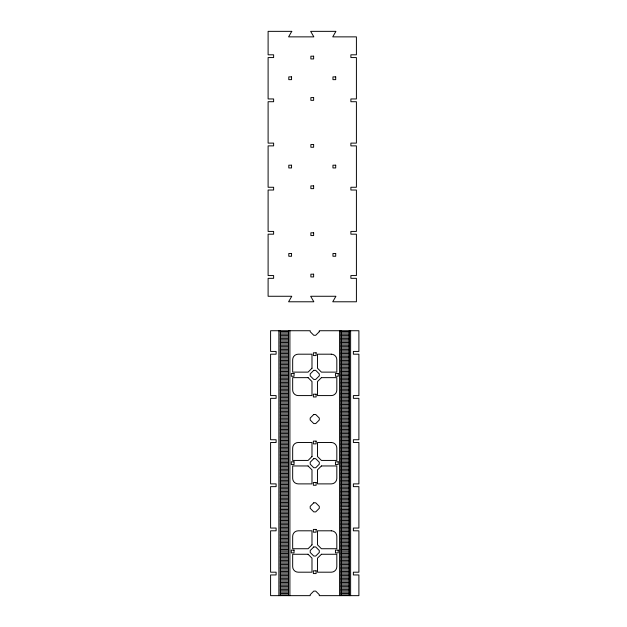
<?xml version="1.0" encoding="UTF-8"?>
<svg xmlns="http://www.w3.org/2000/svg" width="627" height="627" viewBox="0 0 627 627"><rect width="100%" height="100%" fill="white"/><g stroke="black" fill="none" stroke-linecap="round" stroke-linejoin="round"><path stroke-width="0.94" d="M280.253 331.471L288.53 331.471M340.963 331.471L349.239 331.471M280.253 332.851L288.53 332.851M340.963 332.851L349.239 332.851M280.253 334.23L288.53 334.23M340.963 334.23L349.239 334.23M280.253 335.61L288.53 335.61M340.963 335.61L349.239 335.61M280.253 336.989L288.53 336.989M340.963 336.989L349.239 336.989M280.253 338.376L288.53 338.376M340.963 338.376L349.239 338.376M280.253 339.756L288.53 339.756M340.963 339.756L349.239 339.756M280.253 341.135L288.53 341.135M340.963 341.135L349.239 341.135M280.253 342.514L288.53 342.514M340.963 342.514L349.239 342.514M280.253 343.894L288.53 343.894M340.963 343.894L349.239 343.894M280.253 345.273L288.53 345.273M340.963 345.273L349.239 345.273M280.253 346.653L288.53 346.653M340.963 346.653L349.239 346.653M280.253 348.032L288.53 348.032M340.963 348.032L349.239 348.032M280.253 349.411L288.53 349.411M340.963 349.411L349.239 349.411M280.253 350.791L288.53 350.791M340.963 350.791L349.239 350.791M280.253 352.17L288.53 352.17M340.963 352.17L349.239 352.17M280.253 353.55L288.53 353.55M340.963 353.55L349.239 353.55M280.253 354.929L288.53 354.929M340.963 354.929L349.239 354.929M280.253 356.308L288.53 356.308M340.963 356.308L349.239 356.308M280.253 357.688L288.53 357.688M340.963 357.688L349.239 357.688M280.253 359.067L288.53 359.067M340.963 359.067L349.239 359.067M280.253 360.447L288.53 360.447M340.963 360.447L349.239 360.447M280.253 361.826L288.53 361.826M340.963 361.826L349.239 361.826M280.253 363.205L288.53 363.205M340.963 363.205L349.239 363.205M280.253 364.585L288.53 364.585M340.963 364.585L349.239 364.585M280.253 365.964L288.53 365.964M340.963 365.964L349.239 365.964M280.253 367.351L288.53 367.351M340.963 367.351L349.239 367.351M280.253 368.731L288.53 368.731M340.963 368.731L349.239 368.731M280.253 370.11L288.53 370.11M340.963 370.11L349.239 370.11M280.253 371.49L288.53 371.49M340.963 371.49L349.239 371.49M280.253 372.869L288.53 372.869M340.963 372.869L349.239 372.869M280.253 374.248L288.53 374.248M340.963 374.248L349.239 374.248M280.253 375.526L288.53 375.526M340.963 375.526L349.239 375.526M280.253 376.905L288.53 376.905M340.963 376.905L349.239 376.905M280.253 378.285L288.53 378.285M340.963 378.285L349.239 378.285M280.253 379.664L288.53 379.664M340.963 379.664L349.239 379.664M280.253 381.044L288.53 381.044M340.963 381.044L349.239 381.044M280.253 382.423L288.53 382.423M340.963 382.423L349.239 382.423M280.253 383.802L288.53 383.802M340.963 383.802L349.239 383.802M280.253 385.182L288.53 385.182M340.963 385.182L349.239 385.182M280.253 386.569L288.53 386.569M340.963 386.569L349.239 386.569M280.253 387.948L288.53 387.948M340.963 387.948L349.239 387.948M280.253 389.328L288.53 389.328M340.963 389.328L349.239 389.328M280.253 390.707L288.53 390.707M340.963 390.707L349.239 390.707M280.253 392.087L288.53 392.087M340.963 392.087L349.239 392.087M280.253 393.466L288.53 393.466M340.963 393.466L349.239 393.466M280.253 394.845L288.53 394.845M340.963 394.845L349.239 394.845M280.253 396.225L288.53 396.225M340.963 396.225L349.239 396.225M280.253 397.604L288.53 397.604M340.963 397.604L349.239 397.604M280.253 398.984L288.53 398.984M340.963 398.984L349.239 398.984M280.253 400.363L288.53 400.363M340.963 400.363L349.239 400.363M280.253 401.742L288.53 401.742M340.963 401.742L349.239 401.742M280.253 403.122L288.53 403.122M340.963 403.122L349.239 403.122M280.253 404.501L288.53 404.501M340.963 404.501L349.239 404.501M280.253 405.881L288.53 405.881M340.963 405.881L349.239 405.881M280.253 407.26L288.53 407.26M340.963 407.26L349.239 407.26M280.253 408.639L288.53 408.639M340.963 408.639L349.239 408.639M280.253 410.019L288.53 410.019M340.963 410.019L349.239 410.019M280.253 411.398L288.53 411.398M340.963 411.398L349.239 411.398M280.253 412.778L288.53 412.778M340.963 412.778L349.239 412.778M280.253 414.157L288.53 414.157M340.963 414.157L349.239 414.157M280.253 415.544L288.53 415.544M340.963 415.544L349.239 415.544M280.253 416.924L288.53 416.924M340.963 416.924L349.239 416.924M280.253 418.303L288.53 418.303M340.963 418.303L349.239 418.303M280.253 419.776L288.53 419.776M340.963 419.776L349.239 419.776M280.253 421.156L288.53 421.156M340.963 421.156L349.239 421.156M280.253 422.535L288.53 422.535M340.963 422.535L349.239 422.535M280.253 423.915L288.53 423.915M340.963 423.915L349.239 423.915M280.253 425.294L288.53 425.294M340.963 425.294L349.239 425.294M280.253 426.681L288.53 426.681M340.963 426.681L349.239 426.681M280.253 428.061L288.53 428.061M340.963 428.061L349.239 428.061M280.253 429.44L288.53 429.44M340.963 429.44L349.239 429.44M280.253 430.82L288.53 430.82M340.963 430.82L349.239 430.82M280.253 432.199L288.53 432.199M340.963 432.199L349.239 432.199M280.253 433.578L288.53 433.578M340.963 433.578L349.239 433.578M280.253 434.958L288.53 434.958M340.963 434.958L349.239 434.958M280.253 436.337L288.53 436.337M340.963 436.337L349.239 436.337M280.253 437.717L288.53 437.717M340.963 437.717L349.239 437.717M280.253 439.096L288.53 439.096M340.963 439.096L349.239 439.096M280.253 440.475L288.53 440.475M340.963 440.475L349.239 440.475M280.253 441.855L288.53 441.855M340.963 441.855L349.239 441.855M280.253 443.234L288.53 443.234M340.963 443.234L349.239 443.234M280.253 444.614L288.53 444.614M340.963 444.614L349.239 444.614M280.253 445.993L288.53 445.993M340.963 445.993L349.239 445.993M280.253 447.372L288.53 447.372M340.963 447.372L349.239 447.372M280.253 448.752L288.53 448.752M340.963 448.752L349.239 448.752M280.253 450.131L288.53 450.131M340.963 450.131L349.239 450.131M280.253 451.511L288.53 451.511M340.963 451.511L349.239 451.511M280.253 452.89L288.53 452.89M340.963 452.89L349.239 452.89M280.253 454.269L288.53 454.269M340.963 454.269L349.239 454.269M280.253 455.657L288.53 455.657M340.963 455.657L349.239 455.657M280.253 457.036L288.53 457.036M340.963 457.036L349.239 457.036M280.253 458.415L288.53 458.415M340.963 458.415L349.239 458.415M280.253 459.795L288.53 459.795M340.963 459.795L349.239 459.795M280.253 461.174L288.53 461.174M340.963 461.174L349.239 461.174M280.253 462.554L288.53 462.554M340.963 462.554L349.239 462.554M280.253 463.831L288.53 463.831M340.963 463.831L349.239 463.831M280.253 465.21L288.53 465.21M340.963 465.21L349.239 465.21M280.253 466.59L288.53 466.59M340.963 466.59L349.239 466.59M280.253 467.969L288.53 467.969M340.963 467.969L349.239 467.969M280.253 469.349L288.53 469.349M340.963 469.349L349.239 469.349M280.253 470.728L288.53 470.728M340.963 470.728L349.239 470.728M280.253 472.107L288.53 472.107M340.963 472.107L349.239 472.107M280.253 473.495L288.53 473.495M340.963 473.495L349.239 473.495M280.253 474.874L288.53 474.874M340.963 474.874L349.239 474.874M280.253 476.254L288.53 476.254M340.963 476.254L349.239 476.254M280.253 477.633L288.53 477.633M340.963 477.633L349.239 477.633M280.253 479.012L288.53 479.012M340.963 479.012L349.239 479.012M280.253 480.392L288.53 480.392M340.963 480.392L349.239 480.392M280.253 481.771L288.53 481.771M340.963 481.771L349.239 481.771M280.253 483.151L288.53 483.151M340.963 483.151L349.239 483.151M280.253 484.53L288.53 484.53M340.963 484.53L349.239 484.53M280.253 485.909L288.53 485.909M340.963 485.909L349.239 485.909M280.253 487.289L288.53 487.289M340.963 487.289L349.239 487.289M280.253 488.668L288.53 488.668M340.963 488.668L349.239 488.668M280.253 490.048L288.53 490.048M340.963 490.048L349.239 490.048M280.253 491.427L288.53 491.427M340.963 491.427L349.239 491.427M280.253 492.806L288.53 492.806M340.963 492.806L349.239 492.806M280.253 494.186L288.53 494.186M340.963 494.186L349.239 494.186M280.253 495.565L288.53 495.565M340.963 495.565L349.239 495.565M280.253 496.945L288.53 496.945M340.963 496.945L349.239 496.945M280.253 498.324L288.53 498.324M340.963 498.324L349.239 498.324M280.253 499.703L288.53 499.703M340.963 499.703L349.239 499.703M280.253 501.083L288.53 501.083M340.963 501.083L349.239 501.083M280.253 502.462L288.53 502.462M340.963 502.462L349.239 502.462M280.253 503.849L288.53 503.849M340.963 503.849L349.239 503.849M280.253 505.229L288.53 505.229M340.963 505.229L349.239 505.229M280.253 506.608L288.53 506.608M340.963 506.608L349.239 506.608M280.253 508.082L288.53 508.082M340.963 508.082L349.239 508.082M280.253 509.461L288.53 509.461M340.963 509.461L349.239 509.461M280.253 510.84L288.53 510.84M340.963 510.84L349.239 510.84M280.253 512.22L288.53 512.22M340.963 512.22L349.239 512.22M280.253 513.607L288.53 513.607M340.963 513.607L349.239 513.607M280.253 514.986L288.53 514.986M340.963 514.986L349.239 514.986M280.253 516.366L288.53 516.366M340.963 516.366L349.239 516.366M280.253 517.745L288.53 517.745M340.963 517.745L349.239 517.745M280.253 519.125L288.53 519.125M340.963 519.125L349.239 519.125M280.253 520.504L288.53 520.504M340.963 520.504L349.239 520.504M280.253 521.883L288.53 521.883M340.963 521.883L349.239 521.883M280.253 523.263L288.53 523.263M340.963 523.263L349.239 523.263M280.253 524.642L288.53 524.642M340.963 524.642L349.239 524.642M280.253 526.022L288.53 526.022M340.963 526.022L349.239 526.022M280.253 527.401L288.53 527.401M340.963 527.401L349.239 527.401M280.253 528.78L288.53 528.78M340.963 528.78L349.239 528.78M280.253 530.16L288.53 530.16M340.963 530.16L349.239 530.16M280.253 531.539L288.53 531.539M340.963 531.539L349.239 531.539M280.253 532.919L288.53 532.919M340.963 532.919L349.239 532.919M280.253 534.298L288.53 534.298M340.963 534.298L349.239 534.298M280.253 535.677L288.53 535.677M340.963 535.677L349.239 535.677M280.253 537.057L288.53 537.057M340.963 537.057L349.239 537.057M280.253 538.436L288.53 538.436M340.963 538.436L349.239 538.436M280.253 539.816L288.53 539.816M340.963 539.816L349.239 539.816M280.253 541.195L288.53 541.195M340.963 541.195L349.239 541.195M280.253 542.582L288.53 542.582M340.963 542.582L349.239 542.582M280.253 543.962L288.53 543.962M340.963 543.962L349.239 543.962M280.253 545.341L288.53 545.341M340.963 545.341L349.239 545.341M280.253 546.72L288.53 546.72M340.963 546.72L349.239 546.72M280.253 548.1L288.53 548.1M340.963 548.1L349.239 548.1M280.253 549.479L288.53 549.479M340.963 549.479L349.239 549.479M280.253 550.859L288.53 550.859M340.963 550.859L349.239 550.859M280.253 552.136L288.53 552.136M340.963 552.136L349.239 552.136M280.253 553.516L288.53 553.516M340.963 553.516L349.239 553.516M280.253 554.895L288.53 554.895M340.963 554.895L349.239 554.895M280.253 556.274L288.53 556.274M340.963 556.274L349.239 556.274M280.253 557.654L288.53 557.654M340.963 557.654L349.239 557.654M280.253 559.033L288.53 559.033M340.963 559.033L349.239 559.033M280.253 560.413L288.53 560.413M340.963 560.413L349.239 560.413M280.253 561.8L288.53 561.8M340.963 561.8L349.239 561.8M280.253 563.179L288.53 563.179M340.963 563.179L349.239 563.179M280.253 564.559L288.53 564.559M340.963 564.559L349.239 564.559M280.253 565.938L288.53 565.938M340.963 565.938L349.239 565.938M280.253 567.317L288.53 567.317M340.963 567.317L349.239 567.317M280.253 568.697L288.53 568.697M340.963 568.697L349.239 568.697M280.253 570.076L288.53 570.076M340.963 570.076L349.239 570.076M280.253 571.456L288.53 571.456M340.963 571.456L349.239 571.456M280.253 572.835L288.53 572.835M340.963 572.835L349.239 572.835M280.253 574.214L288.53 574.214M340.963 574.214L349.239 574.214M280.253 575.594L288.53 575.594M340.963 575.594L349.239 575.594M280.253 576.973L288.53 576.973M340.963 576.973L349.239 576.973M280.253 578.353L288.53 578.353M340.963 578.353L349.239 578.353M280.253 579.732L288.53 579.732M340.963 579.732L349.239 579.732M280.253 581.111L288.53 581.111M340.963 581.111L349.239 581.111M280.253 582.491L288.53 582.491M340.963 582.491L349.239 582.491M280.253 583.87L288.53 583.87M340.963 583.87L349.239 583.87M280.253 585.25L288.53 585.25M340.963 585.25L349.239 585.25M280.253 586.629L288.53 586.629M340.963 586.629L349.239 586.629M280.253 588.008L288.53 588.008M340.963 588.008L349.239 588.008M280.253 589.388L288.53 589.388M340.963 589.388L349.239 589.388M280.253 590.775L288.53 590.775M340.963 590.775L349.239 590.775M280.253 592.154L288.53 592.154M340.963 592.154L349.239 592.154M280.253 593.534L288.53 593.534M340.963 593.534L349.239 593.534M280.253 594.913L288.53 594.913M340.963 594.913L349.239 594.913M350.618 330.735L350.618 595.65M349.239 330.735L349.239 595.65M340.963 330.735L340.963 595.65M339.583 330.735L339.583 595.65M289.909 330.735L289.909 595.65M288.53 330.735L288.53 595.65M280.253 330.735L280.253 595.65M278.874 330.735L278.874 595.65M291.774 31.35L288.585 36.868L313.845 36.868L310.663 31.35L335.923 31.35L332.741 36.868L356.41 36.868L356.41 54.808L350.885 54.808L350.885 57.566L356.41 57.566L356.41 98.956L350.885 98.956L350.885 101.715L356.41 101.715L356.41 143.113L350.885 143.113L350.885 145.872L356.41 145.872L356.41 187.261L350.885 187.261L350.885 190.02L356.41 190.02L356.41 231.418L350.885 231.418L350.885 234.177L356.41 234.177L356.41 275.567L350.885 275.567L350.885 278.325L356.41 278.325L356.41 301.783L332.741 301.783L335.923 296.265L310.663 296.265L313.845 301.783L288.585 301.783L291.774 296.265L268.105 296.265L268.105 278.325L273.623 278.325L273.623 275.567L268.105 275.567L268.105 234.177L273.623 234.177L273.623 231.418L268.105 231.418L268.105 190.02L273.623 190.02L273.623 187.261L268.105 187.261L268.105 145.872L273.623 145.872L273.623 143.113L268.105 143.113L268.105 101.715L273.623 101.715L273.623 98.956L268.105 98.956L268.105 57.566L273.623 57.566L273.623 54.808L268.105 54.808L268.105 31.35L291.774 31.35M319.292 331.707L315.718 335.28L313.766 335.28L310.2 331.707L310.2 330.735L270.59 330.735L270.59 351.433L276.115 351.433L276.115 354.192L270.59 354.192L270.59 395.582L276.115 395.582L276.115 398.341L270.59 398.341L270.59 439.739L276.115 439.739L276.115 442.497L270.59 442.497L270.59 483.887L276.115 483.887L276.115 486.646L270.59 486.646L270.59 528.044L276.115 528.044L276.115 530.803L270.59 530.803L270.59 572.192L276.115 572.192L276.115 574.951L270.59 574.951L270.59 595.65L310.2 595.65L310.2 594.678L313.766 591.104L315.718 591.104L319.292 594.678L319.292 595.65L358.895 595.65L358.895 574.951L353.377 574.951L353.377 572.192L358.895 572.192L358.895 530.803L353.377 530.803L353.377 528.044L358.895 528.044L358.895 486.646L353.377 486.646L353.377 483.887L358.895 483.887L358.895 442.497L353.377 442.497L353.377 439.739L358.895 439.739L358.895 398.341L353.377 398.341L353.377 395.582L358.895 395.582L358.895 354.192L353.377 354.192L353.377 351.433L358.895 351.433L358.895 330.735L319.292 330.735L319.292 331.707M311.987 368.221L308.084 372.125L292.668 372.125L292.668 359.71A5.518 5.518 0 0 1 298.186 354.192L311.987 354.192L311.987 368.221M313.766 370.345L310.2 373.911L310.2 375.863L313.766 379.429L315.718 379.429L319.292 375.863L319.292 373.911L315.718 370.345L313.766 370.345M321.408 377.65L317.505 381.545L317.505 395.582L331.299 395.582A5.518 5.518 0 0 0 336.824 390.065L336.824 377.65L321.408 377.65M313.766 414.494L310.2 418.06L310.2 420.012L313.766 423.586L315.718 423.586L319.292 420.012L319.292 418.06L315.718 414.494L313.766 414.494M311.987 456.527L308.084 460.43L292.668 460.43L292.668 448.015A5.518 5.518 0 0 1 298.186 442.497L311.987 442.497L311.987 456.527M313.766 458.651L310.2 462.217L310.2 464.168L313.766 467.734L315.718 467.734L319.292 464.168L319.292 462.217L315.718 458.651L313.766 458.651M321.408 465.955L317.505 469.858L317.505 483.887L331.299 483.887A5.518 5.518 0 0 0 336.824 478.37L336.824 465.955L321.408 465.955M313.766 502.799L310.2 506.365L310.2 508.317L313.766 511.891L315.718 511.891L319.292 508.317L319.292 506.365L315.718 502.799L313.766 502.799M311.987 544.832L308.084 548.735L292.668 548.735L292.668 536.32A5.518 5.518 0 0 1 298.186 530.803L311.987 530.803L311.987 544.832M313.766 546.956L310.2 550.522L310.2 552.473L313.766 556.039L315.718 556.039L319.292 552.473L319.292 550.522L315.718 546.956L313.766 546.956M321.408 554.26L317.505 558.163L317.505 572.192L331.299 572.192A5.518 5.518 0 0 0 336.824 566.675L336.824 554.26L321.408 554.26M313.633 56.187L310.874 56.187L310.874 58.946L313.633 58.946L313.633 56.187M291.555 76.886L288.796 76.886L288.796 79.645L291.555 79.645L291.555 76.886M335.711 76.886L332.953 76.886L332.953 79.645L335.711 79.645L335.711 76.886M313.633 97.577L310.874 97.577L310.874 100.336L313.633 100.336L313.633 97.577M313.633 144.492L310.874 144.492L310.874 147.251L313.633 147.251L313.633 144.492M291.555 165.191L288.796 165.191L288.796 167.95L291.555 167.95L291.555 165.191M335.711 165.191L332.953 165.191L332.953 167.95L335.711 167.95L335.711 165.191M313.633 185.882L310.874 185.882L310.874 188.641L313.633 188.641L313.633 185.882M313.633 232.797L310.874 232.797L310.874 235.556L313.633 235.556L313.633 232.797M291.555 253.496L288.796 253.496L288.796 256.255L291.555 256.255L291.555 253.496M335.711 253.496L332.953 253.496L332.953 256.255L335.711 256.255L335.711 253.496M313.633 274.187L310.874 274.187L310.874 276.946L313.633 276.946L313.633 274.187M316.126 352.813L313.367 352.813L313.367 355.572L316.126 355.572L316.126 352.813M331.299 354.192L317.505 354.192L317.505 368.221L321.408 372.125L336.824 372.125L336.824 359.71A5.518 5.518 0 0 0 331.299 354.192M294.047 373.504L291.289 373.504L291.289 376.263L294.047 376.263L294.047 373.504M338.204 373.504L335.445 373.504L335.445 376.263L338.204 376.263L338.204 373.504M308.084 377.65L292.668 377.65L292.668 390.065A5.518 5.518 0 0 0 298.186 395.582L311.987 395.582L311.987 381.545L308.084 377.65M316.126 394.203L313.367 394.203L313.367 396.962L316.126 396.962L316.126 394.203M316.126 441.118L313.367 441.118L313.367 443.877L316.126 443.877L316.126 441.118M331.299 442.497L317.505 442.497L317.505 456.527L321.408 460.43L336.824 460.43L336.824 448.015A5.518 5.518 0 0 0 331.299 442.497M294.047 461.809L291.289 461.809L291.289 464.576L294.047 464.576L294.047 461.809M338.204 461.809L335.445 461.809L335.445 464.576L338.204 464.576L338.204 461.809M308.084 465.955L292.668 465.955L292.668 478.37A5.518 5.518 0 0 0 298.186 483.887L311.987 483.887L311.987 469.858L308.084 465.955M316.126 482.508L313.367 482.508L313.367 485.267L316.126 485.267L316.126 482.508M316.126 529.423L313.367 529.423L313.367 532.182L316.126 532.182L316.126 529.423M331.299 530.803L317.505 530.803L317.505 544.832L321.408 548.735L336.824 548.735L336.824 536.32A5.518 5.518 0 0 0 331.299 530.803M294.047 550.114L291.289 550.114L291.289 552.881L294.047 552.881L294.047 550.114M338.204 550.114L335.445 550.114L335.445 552.881L338.204 552.881L338.204 550.114M308.084 554.26L292.668 554.26L292.668 566.675A5.518 5.518 0 0 0 298.186 572.192L311.987 572.192L311.987 558.163L308.084 554.26M316.126 570.813L313.367 570.813L313.367 573.572L316.126 573.572L316.126 570.813"/></g></svg>
